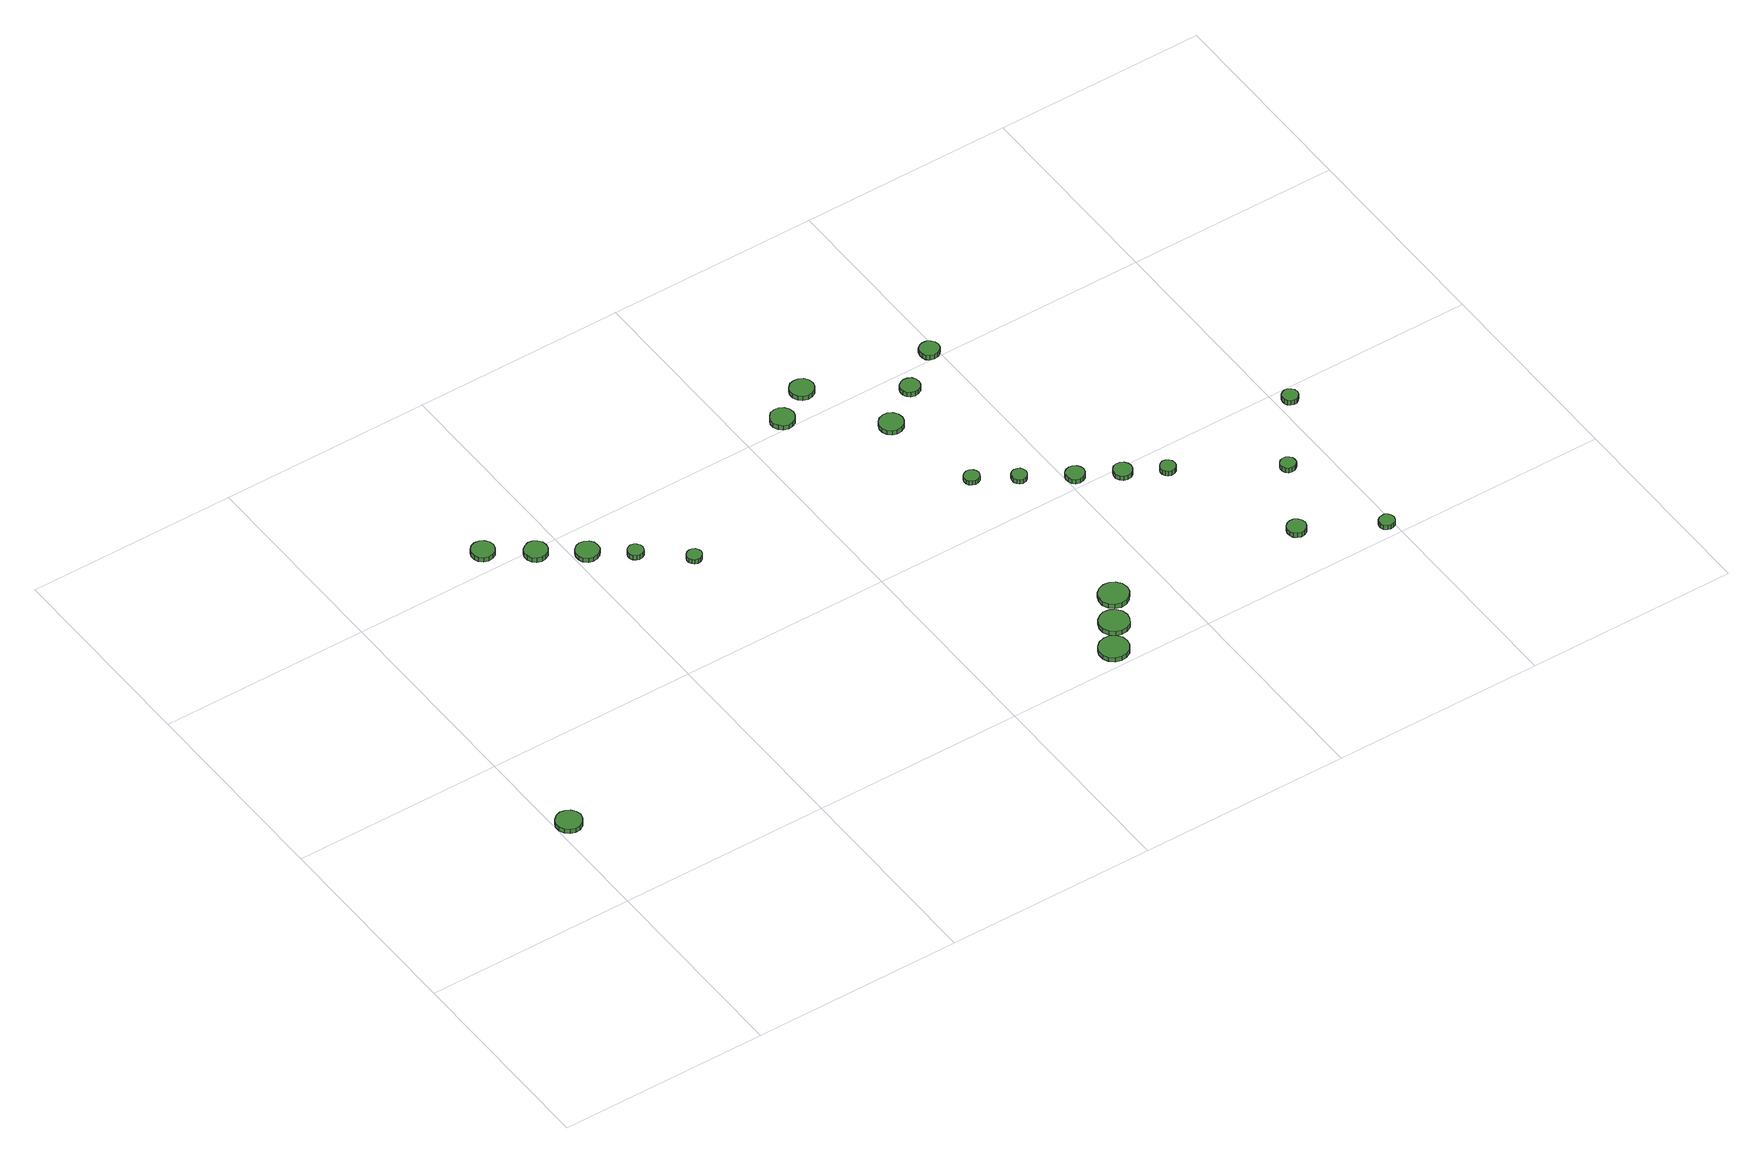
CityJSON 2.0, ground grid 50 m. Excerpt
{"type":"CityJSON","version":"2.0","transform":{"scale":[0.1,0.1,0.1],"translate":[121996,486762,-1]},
"CityObjects":{
"tree1":{"type":"SolitaryVegetationObject","attributes":{"function":"something"},"geometry":[{"type":"MultiSurface","lod":"1","boundaries":[[[0,1,2,3,4,5,6,7,8,9,10,11,12,13,14]],[[15,16,17,18,19,20,21,22,23,24,25,26,27,28,29]],[[0,29,28,1]],[[1,28,27,2]],[[2,27,26,3]],[[3,26,25,4]],[[4,25,24,5]],[[5,24,23,6]],[[6,23,22,7]],[[7,22,21,8]],[[8,21,20,9]],[[9,20,19,10]],[[10,19,18,11]],[[11,18,17,12]],[[12,17,16,13]],[[13,16,15,14]],[[14,15,29,0]]]}]},
"tree2":{"type":"SolitaryVegetationObject","attributes":{"function":"something"},"geometry":[{"type":"MultiSurface","lod":"1","boundaries":[[[30,31,32,33,34,35,36,37,38,39,40,41,42,43,44]],[[45,46,47,48,49,50,51,52,53,54,55,56,57,58,59]],[[30,59,58,31]],[[31,58,57,32]],[[32,57,56,33]],[[33,56,55,34]],[[34,55,54,35]],[[35,54,53,36]],[[36,53,52,37]],[[37,52,51,38]],[[38,51,50,39]],[[39,50,49,40]],[[40,49,48,41]],[[41,48,47,42]],[[42,47,46,43]],[[43,46,45,44]],[[44,45,59,30]]]}]},
"tree3":{"type":"SolitaryVegetationObject","attributes":{"function":"something"},"geometry":[{"type":"MultiSurface","lod":"1","boundaries":[[[60,61,62,63,64,65,66,67,68,69,70,71,72,73,74]],[[75,76,77,78,79,80,81,82,83,84,85,86,87,88,89]],[[60,89,88,61]],[[61,88,87,62]],[[62,87,86,63]],[[63,86,85,64]],[[64,85,84,65]],[[65,84,83,66]],[[66,83,82,67]],[[67,82,81,68]],[[68,81,80,69]],[[69,80,79,70]],[[70,79,78,71]],[[71,78,77,72]],[[72,77,76,73]],[[73,76,75,74]],[[74,75,89,60]]]}]},
"tree4":{"type":"SolitaryVegetationObject","attributes":{"function":"something"},"geometry":[{"type":"MultiSurface","lod":"1","boundaries":[[[90,91,92,93,94,95,96,97,98,99,100,101,102,103,104]],[[105,106,107,108,109,110,111,112,113,114,115,116,117,118,119]],[[90,119,118,91]],[[91,118,117,92]],[[92,117,116,93]],[[93,116,115,94]],[[94,115,114,95]],[[95,114,113,96]],[[96,113,112,97]],[[97,112,111,98]],[[98,111,110,99]],[[99,110,109,100]],[[100,109,108,101]],[[101,108,107,102]],[[102,107,106,103]],[[103,106,105,104]],[[104,105,119,90]]]}]},
"tree5":{"type":"SolitaryVegetationObject","attributes":{"function":"something"},"geometry":[{"type":"MultiSurface","lod":"1","boundaries":[[[120,121,122,123,124,125,126,127,128,129,130,131,132,133,134]],[[135,136,137,138,139,140,141,142,143,144,145,146,147,148,149]],[[120,149,148,121]],[[121,148,147,122]],[[122,147,146,123]],[[123,146,145,124]],[[124,145,144,125]],[[125,144,143,126]],[[126,143,142,127]],[[127,142,141,128]],[[128,141,140,129]],[[129,140,139,130]],[[130,139,138,131]],[[131,138,137,132]],[[132,137,136,133]],[[133,136,135,134]],[[134,135,149,120]]]}]},
"tree6":{"type":"SolitaryVegetationObject","attributes":{"function":"something"},"geometry":[{"type":"MultiSurface","lod":"1","boundaries":[[[150,151,152,153,154,155,156,157,158,159,160,161,162,163,164]],[[165,166,167,168,169,170,171,172,173,174,175,176,177,178,179]],[[150,179,178,151]],[[151,178,177,152]],[[152,177,176,153]],[[153,176,175,154]],[[154,175,174,155]],[[155,174,173,156]],[[156,173,172,157]],[[157,172,171,158]],[[158,171,170,159]],[[159,170,169,160]],[[160,169,168,161]],[[161,168,167,162]],[[162,167,166,163]],[[163,166,165,164]],[[164,165,179,150]]]}]},
"tree7":{"type":"SolitaryVegetationObject","attributes":{"function":"something"},"geometry":[{"type":"MultiSurface","lod":"1","boundaries":[[[180,181,182,183,184,185,186,187,188,189,190,191,192,193,194]],[[195,196,197,198,199,200,201,202,203,204,205,206,207,208,209]],[[180,209,208,181]],[[181,208,207,182]],[[182,207,206,183]],[[183,206,205,184]],[[184,205,204,185]],[[185,204,203,186]],[[186,203,202,187]],[[187,202,201,188]],[[188,201,200,189]],[[189,200,199,190]],[[190,199,198,191]],[[191,198,197,192]],[[192,197,196,193]],[[193,196,195,194]],[[194,195,209,180]]]}]},
"tree8":{"type":"SolitaryVegetationObject","attributes":{"function":"something"},"geometry":[{"type":"MultiSurface","lod":"1","boundaries":[[[210,211,212,213,214,215,216,217,218,219,220,221,222,223,224]],[[225,226,227,228,229,230,231,232,233,234,235,236,237,238,239]],[[210,239,238,211]],[[211,238,237,212]],[[212,237,236,213]],[[213,236,235,214]],[[214,235,234,215]],[[215,234,233,216]],[[216,233,232,217]],[[217,232,231,218]],[[218,231,230,219]],[[219,230,229,220]],[[220,229,228,221]],[[221,228,227,222]],[[222,227,226,223]],[[223,226,225,224]],[[224,225,239,210]]]}]},
"tree9":{"type":"SolitaryVegetationObject","attributes":{"function":"something"},"geometry":[{"type":"MultiSurface","lod":"1","boundaries":[[[240,241,242,243,244,245,246,247,248,249,250,251,252,253,254]],[[255,256,257,258,259,260,261,262,263,264,265,266,267,268,269]],[[240,269,268,241]],[[241,268,267,242]],[[242,267,266,243]],[[243,266,265,244]],[[244,265,264,245]],[[245,264,263,246]],[[246,263,262,247]],[[247,262,261,248]],[[248,261,260,249]],[[249,260,259,250]],[[250,259,258,251]],[[251,258,257,252]],[[252,257,256,253]],[[253,256,255,254]],[[254,255,269,240]]]}]},
"tree10":{"type":"SolitaryVegetationObject","attributes":{"function":"something"},"geometry":[{"type":"MultiSurface","lod":"1","boundaries":[[[270,271,272,273,274,275,276,277,278,279,280,281,282,283,284]],[[285,286,287,288,289,290,291,292,293,294,295,296,297,298,299]],[[270,299,298,271]],[[271,298,297,272]],[[272,297,296,273]],[[273,296,295,274]],[[274,295,294,275]],[[275,294,293,276]],[[276,293,292,277]],[[277,292,291,278]],[[278,291,290,279]],[[279,290,289,280]],[[280,289,288,281]],[[281,288,287,282]],[[282,287,286,283]],[[283,286,285,284]],[[284,285,299,270]]]}]},
"tree11":{"type":"SolitaryVegetationObject","attributes":{"function":"something"},"geometry":[{"type":"MultiSurface","lod":"1","boundaries":[[[300,301,302,303,304,305,306,307,308,309,310,311,312,313,314]],[[315,316,317,318,319,320,321,322,323,324,325,326,327,328,329]],[[300,329,328,301]],[[301,328,327,302]],[[302,327,326,303]],[[303,326,325,304]],[[304,325,324,305]],[[305,324,323,306]],[[306,323,322,307]],[[307,322,321,308]],[[308,321,320,309]],[[309,320,319,310]],[[310,319,318,311]],[[311,318,317,312]],[[312,317,316,313]],[[313,316,315,314]],[[314,315,329,300]]]}]},
"tree12":{"type":"SolitaryVegetationObject","attributes":{"function":"something"},"geometry":[{"type":"MultiSurface","lod":"1","boundaries":[[[330,331,332,333,334,335,336,337,338,339,340,341,342,343,344]],[[345,346,347,348,349,350,351,352,353,354,355,356,357,358,359]],[[330,359,358,331]],[[331,358,357,332]],[[332,357,356,333]],[[333,356,355,334]],[[334,355,354,335]],[[335,354,353,336]],[[336,353,352,337]],[[337,352,351,338]],[[338,351,350,339]],[[339,350,349,340]],[[340,349,348,341]],[[341,348,347,342]],[[342,347,346,343]],[[343,346,345,344]],[[344,345,359,330]]]}]},
"tree13":{"type":"SolitaryVegetationObject","attributes":{"function":"something"},"geometry":[{"type":"MultiSurface","lod":"1","boundaries":[[[360,361,362,363,364,365,366,367,368,369,370,371,372,373,374]],[[375,376,377,378,379,380,381,382,383,384,385,386,387,388,389]],[[360,389,388,361]],[[361,388,387,362]],[[362,387,386,363]],[[363,386,385,364]],[[364,385,384,365]],[[365,384,383,366]],[[366,383,382,367]],[[367,382,381,368]],[[368,381,380,369]],[[369,380,379,370]],[[370,379,378,371]],[[371,378,377,372]],[[372,377,376,373]],[[373,376,375,374]],[[374,375,389,360]]]}]},
"tree14":{"type":"SolitaryVegetationObject","attributes":{"function":"something"},"geometry":[{"type":"MultiSurface","lod":"1","boundaries":[[[390,391,392,393,394,395,396,397,398,399,400,401,402,403,404]],[[405,406,407,408,409,410,411,412,413,414,415,416,417,418,419]],[[390,419,418,391]],[[391,418,417,392]],[[392,417,416,393]],[[393,416,415,394]],[[394,415,414,395]],[[395,414,413,396]],[[396,413,412,397]],[[397,412,411,398]],[[398,411,410,399]],[[399,410,409,400]],[[400,409,408,401]],[[401,408,407,402]],[[402,407,406,403]],[[403,406,405,404]],[[404,405,419,390]]]}]},
"tree15":{"type":"SolitaryVegetationObject","attributes":{"function":"something"},"geometry":[{"type":"MultiSurface","lod":"1","boundaries":[[[420,421,422,423,424,425,426,427,428,429,430,431,432,433,434]],[[435,436,437,438,439,440,441,442,443,444,445,446,447,448,449]],[[420,449,448,421]],[[421,448,447,422]],[[422,447,446,423]],[[423,446,445,424]],[[424,445,444,425]],[[425,444,443,426]],[[426,443,442,427]],[[427,442,441,428]],[[428,441,440,429]],[[429,440,439,430]],[[430,439,438,431]],[[431,438,437,432]],[[432,437,436,433]],[[433,436,435,434]],[[434,435,449,420]]]}]},
"tree16":{"type":"SolitaryVegetationObject","attributes":{"function":"something"},"geometry":[{"type":"MultiSurface","lod":"1","boundaries":[[[450,451,452,453,454,455,456,457,458,459,460,461,462,463,464]],[[465,466,467,468,469,470,471,472,473,474,475,476,477,478,479]],[[450,479,478,451]],[[451,478,477,452]],[[452,477,476,453]],[[453,476,475,454]],[[454,475,474,455]],[[455,474,473,456]],[[456,473,472,457]],[[457,472,471,458]],[[458,471,470,459]],[[459,470,469,460]],[[460,469,468,461]],[[461,468,467,462]],[[462,467,466,463]],[[463,466,465,464]],[[464,465,479,450]]]}]},
"tree17":{"type":"SolitaryVegetationObject","attributes":{"function":"something"},"geometry":[{"type":"MultiSurface","lod":"1","boundaries":[[[480,481,482,483,484,485,486,487,488,489,490,491,492,493,494]],[[495,496,497,498,499,500,501,502,503,504,505,506,507,508,509]],[[480,509,508,481]],[[481,508,507,482]],[[482,507,506,483]],[[483,506,505,484]],[[484,505,504,485]],[[485,504,503,486]],[[486,503,502,487]],[[487,502,501,488]],[[488,501,500,489]],[[489,500,499,490]],[[490,499,498,491]],[[491,498,497,492]],[[492,497,496,493]],[[493,496,495,494]],[[494,495,509,480]]]}]},
"tree18":{"type":"SolitaryVegetationObject","attributes":{"function":"something"},"geometry":[{"type":"MultiSurface","lod":"1","boundaries":[[[510,511,512,513,514,515,516,517,518,519,520,521,522,523,524]],[[525,526,527,528,529,530,531,532,533,534,535,536,537,538,539]],[[510,539,538,511]],[[511,538,537,512]],[[512,537,536,513]],[[513,536,535,514]],[[514,535,534,515]],[[515,534,533,516]],[[516,533,532,517]],[[517,532,531,518]],[[518,531,530,519]],[[519,530,529,520]],[[520,529,528,521]],[[521,528,527,522]],[[522,527,526,523]],[[523,526,525,524]],[[524,525,539,510]]]}]},
"tree19":{"type":"SolitaryVegetationObject","attributes":{"function":"something"},"geometry":[{"type":"MultiSurface","lod":"1","boundaries":[[[540,541,542,543,544,545,546,547,548,549,550,551,552,553,554]],[[555,556,557,558,559,560,561,562,563,564,565,566,567,568,569]],[[540,569,568,541]],[[541,568,567,542]],[[542,567,566,543]],[[543,566,565,544]],[[544,565,564,545]],[[545,564,563,546]],[[546,563,562,547]],[[547,562,561,548]],[[548,561,560,549]],[[549,560,559,550]],[[550,559,558,551]],[[551,558,557,552]],[[552,557,556,553]],[[553,556,555,554]],[[554,555,569,540]]]}]},
"tree20":{"type":"SolitaryVegetationObject","attributes":{"function":"something"},"geometry":[{"type":"MultiSurface","lod":"1","boundaries":[[[570,571,572,573,574,575,576,577,578,579,580,581,582,583,584]],[[585,586,587,588,589,590,591,592,593,594,595,596,597,598,599]],[[570,599,598,571]],[[571,598,597,572]],[[572,597,596,573]],[[573,596,595,574]],[[574,595,594,575]],[[575,594,593,576]],[[576,593,592,577]],[[577,592,591,578]],[[578,591,590,579]],[[579,590,589,580]],[[580,589,588,581]],[[581,588,587,582]],[[582,587,586,583]],[[583,586,585,584]],[[584,585,599,570]]]}]},
"tree21":{"type":"SolitaryVegetationObject","attributes":{"function":"something"},"geometry":[{"type":"MultiSurface","lod":"1","boundaries":[[[600,601,602,603,604,605,606,607,608,609,610,611,612,613,614]],[[615,616,617,618,619,620,621,622,623,624,625,626,627,628,629]],[[600,629,628,601]],[[601,628,627,602]],[[602,627,626,603]],[[603,626,625,604]],[[604,625,624,605]],[[605,624,623,606]],[[606,623,622,607]],[[607,622,621,608]],[[608,621,620,609]],[[609,620,619,610]],[[610,619,618,611]],[[611,618,617,612]],[[612,617,616,613]],[[613,616,615,614]],[[614,615,629,600]]]}]},
"tree22":{"type":"SolitaryVegetationObject","attributes":{"function":"something"},"geometry":[{"type":"MultiSurface","lod":"1","boundaries":[[[630,631,632,633,634,635,636,637,638,639,640,641,642,643,644]],[[645,646,647,648,649,650,651,652,653,654,655,656,657,658,659]],[[630,659,658,631]],[[631,658,657,632]],[[632,657,656,633]],[[633,656,655,634]],[[634,655,654,635]],[[635,654,653,636]],[[636,653,652,637]],[[637,652,651,638]],[[638,651,650,639]],[[639,650,649,640]],[[640,649,648,641]],[[641,648,647,642]],[[642,647,646,643]],[[643,646,645,644]],[[644,645,659,630]]]}]},
"tree23":{"type":"SolitaryVegetationObject","attributes":{"function":"something"},"geometry":[{"type":"MultiSurface","lod":"1","boundaries":[[[660,661,662,663,664,665,666,667,668,669,670,671,672,673,674]],[[675,676,677,678,679,680,681,682,683,684,685,686,687,688,689]],[[660,689,688,661]],[[661,688,687,662]],[[662,687,686,663]],[[663,686,685,664]],[[664,685,684,665]],[[665,684,683,666]],[[666,683,682,667]],[[667,682,681,668]],[[668,681,680,669]],[[669,680,679,670]],[[670,679,678,671]],[[671,678,677,672]],[[672,677,676,673]],[[673,676,675,674]],[[674,675,689,660]]]}]}
},
"vertices":[
[62,266,19],[59,278,19],[52,288,19],[41,294,19],[29,296,19],[17,292,19],[7,283,19],[2,272,19],[2,259,19],[7,248,19],[17,240,19],[29,236,19],[41,237,19],[52,243,19],[59,253,19],[59,253,7],[52,243,7],[41,237,7],[29,236,7],[17,240,7],[7,248,7],[2,259,7],[2,272,7],[7,283,7],[17,292,7],[29,296,7],[41,294,7],[52,288,7],[59,278,7],[62,266,7],
[369,1041,32],[367,1052,32],[360,1061,32],[350,1067,32],[339,1068,32],[329,1065,32],[320,1057,32],[316,1047,32],[316,1036,32],[320,1026,32],[329,1018,32],[339,1015,32],[350,1016,32],[360,1021,32],[367,1030,32],[367,1030,20],[360,1021,20],[350,1016,20],[339,1015,20],[329,1018,20],[320,1026,20],[316,1036,20],[316,1047,20],[320,1057,20],[329,1065,20],[339,1068,20],[350,1067,20],[360,1061,20],[367,1052,20],[369,1041,20],
[461,976,33],[459,987,33],[452,996,33],[443,1002,33],[432,1003,33],[421,999,33],[413,992,33],[408,982,33],[408,971,33],[413,960,33],[421,953,33],[432,949,33],[443,951,33],[452,956,33],[459,965,33],[459,965,20],[452,956,20],[443,951,20],[432,949,20],[421,953,20],[413,960,20],[408,971,20],[408,982,20],[413,992,20],[421,999,20],[432,1003,20],[443,1002,20],[452,996,20],[459,987,20],[461,976,20],
[552,914,32],[550,925,32],[543,934,32],[533,940,32],[522,941,32],[512,938,32],[503,930,32],[499,920,32],[499,909,32],[503,899,32],[512,891,32],[522,888,32],[533,889,32],[543,894,32],[550,903,32],[550,903,20],[543,894,20],[533,889,20],[522,888,20],[512,891,20],[503,899,20],[499,909,20],[499,920,20],[503,930,20],[512,938,20],[522,941,20],[533,940,20],[543,934,20],[550,925,20],[552,914,20],
[628,856,32],[626,863,32],[622,869,32],[616,873,32],[608,874,32],[601,872,32],[595,867,32],[592,860,32],[592,852,32],[595,845,32],[601,840,32],[608,838,32],[616,839,32],[622,842,32],[626,849,32],[626,849,19],[622,842,19],[616,839,19],[608,838,19],[601,840,19],[595,845,19],[592,852,19],[592,860,19],[595,867,19],[601,872,19],[608,874,19],[616,873,19],[622,869,19],[626,863,19],[628,856,19],
[722,773,33],[720,780,33],[716,786,33],[709,790,33],[702,790,33],[695,788,33],[690,783,33],[687,777,33],[687,769,33],[690,763,33],[695,758,33],[702,756,33],[709,756,33],[716,760,33],[720,766,33],[720,766,21],[716,760,21],[709,756,21],[702,756,21],[695,758,21],[690,763,21],[687,769,21],[687,777,21],[690,783,21],[695,788,21],[702,790,21],[709,790,21],[716,786,21],[720,780,21],[722,773,21],
[1317,37,29],[1314,51,29],[1305,63,29],[1293,70,29],[1279,71,29],[1265,67,29],[1254,57,29],[1248,44,29],[1248,30,29],[1254,17,29],[1265,7,29],[1279,3,29],[1293,4,29],[1305,11,29],[1314,23,29],[1314,23,17],[1305,11,17],[1293,4,17],[1279,3,17],[1265,7,17],[1254,17,17],[1248,30,17],[1248,44,17],[1254,57,17],[1265,67,17],[1279,71,17],[1293,70,17],[1305,63,17],[1314,51,17],[1317,37,17],
[1361,101,31],[1358,115,31],[1350,127,31],[1338,134,31],[1323,136,31],[1310,131,31],[1299,122,31],[1293,108,31],[1293,94,31],[1299,81,31],[1310,71,31],[1323,67,31],[1338,68,31],[1350,75,31],[1358,87,31],[1358,87,19],[1350,75,19],[1338,68,19],[1323,67,19],[1310,71,19],[1299,81,19],[1293,94,19],[1293,108,19],[1299,122,19],[1310,131,19],[1323,136,19],[1338,134,19],[1350,127,19],[1358,115,19],[1361,101,19],
[1125,1014,33],[1123,1025,33],[1116,1035,33],[1106,1041,33],[1094,1042,33],[1083,1038,33],[1075,1030,33],[1070,1020,33],[1070,1008,33],[1075,998,33],[1083,990,33],[1094,986,33],[1106,987,33],[1116,993,33],[1123,1003,33],[1123,1003,20],[1116,993,20],[1106,987,20],[1094,986,20],[1083,990,20],[1075,998,20],[1070,1008,20],[1070,1020,20],[1075,1030,20],[1083,1038,20],[1094,1042,20],[1106,1041,20],[1116,1035,20],[1123,1025,20],[1125,1014,20],
[1407,169,33],[1404,183,33],[1395,195,33],[1383,202,33],[1369,203,33],[1355,199,33],[1344,189,33],[1338,176,33],[1338,162,33],[1344,148,33],[1355,139,33],[1369,134,33],[1383,136,33],[1395,143,33],[1404,155,33],[1404,155,21],[1395,143,21],[1383,136,21],[1369,134,21],[1355,139,21],[1344,148,21],[1338,162,21],[1338,176,21],[1344,189,21],[1355,199,21],[1369,203,21],[1383,202,21],[1395,195,21],[1404,183,21],[1407,169,21],
[1211,1066,31],[1209,1077,31],[1202,1086,31],[1192,1092,31],[1181,1093,31],[1169,1090,31],[1161,1082,31],[1156,1072,31],[1156,1060,31],[1161,1049,31],[1169,1042,31],[1181,1038,31],[1192,1039,31],[1202,1045,31],[1209,1054,31],[1209,1054,19],[1202,1045,19],[1192,1039,19],[1181,1038,19],[1169,1042,19],[1161,1049,19],[1156,1060,19],[1156,1072,19],[1161,1082,19],[1169,1090,19],[1181,1093,19],[1192,1092,19],[1202,1086,19],[1209,1077,19],[1211,1066,19],
[1343,633,38],[1341,640,38],[1337,646,38],[1330,650,38],[1323,651,38],[1316,649,38],[1310,644,38],[1307,637,38],[1307,629,38],[1310,623,38],[1316,618,38],[1323,615,38],[1330,616,38],[1337,620,38],[1341,626,38],[1341,626,26],[1337,620,26],[1330,616,26],[1323,615,26],[1316,618,26],[1310,623,26],[1307,629,26],[1307,637,26],[1310,644,26],[1316,649,26],[1323,651,26],[1330,650,26],[1337,646,26],[1341,640,26],[1343,633,26],
[1306,868,35],[1304,880,35],[1297,889,35],[1287,895,35],[1275,896,35],[1264,892,35],[1256,885,35],[1251,874,35],[1251,862,35],[1256,852,35],[1264,844,35],[1275,840,35],[1287,842,35],[1297,847,35],[1304,857,35],[1304,857,23],[1297,847,23],[1287,842,23],[1275,840,23],[1264,844,23],[1256,852,23],[1251,862,23],[1251,874,23],[1256,885,23],[1264,892,23],[1275,896,23],[1287,895,23],[1297,889,23],[1304,880,23],[1306,868,23],
[1429,580,37],[1427,587,37],[1423,594,37],[1417,597,37],[1409,598,37],[1402,596,37],[1397,591,37],[1394,584,37],[1394,576,37],[1397,570,37],[1402,565,37],[1409,562,37],[1417,563,37],[1423,567,37],[1427,573,37],[1427,573,25],[1423,567,25],[1417,563,25],[1409,562,25],[1402,565,25],[1397,570,25],[1394,576,25],[1394,584,25],[1397,591,25],[1402,596,25],[1409,598,25],[1417,597,25],[1423,594,25],[1427,587,25],[1429,580,25],
[1398,939,34],[1396,948,34],[1391,956,34],[1382,960,34],[1373,961,34],[1364,958,34],[1357,952,34],[1353,943,34],[1353,934,34],[1357,925,34],[1364,919,34],[1373,916,34],[1382,917,34],[1391,922,34],[1396,929,34],[1396,929,21],[1391,922,21],[1382,917,21],[1373,916,21],[1364,919,21],[1357,925,21],[1353,934,21],[1353,943,21],[1357,952,21],[1364,958,21],[1373,961,21],[1382,960,21],[1391,956,21],[1396,948,21],[1398,939,21],
[1534,517,36],[1532,526,36],[1527,533,36],[1519,538,36],[1510,539,36],[1501,536,36],[1494,530,36],[1491,522,36],[1491,513,36],[1494,504,36],[1501,498,36],[1510,495,36],[1519,496,36],[1527,501,36],[1532,508,36],[1532,508,24],[1527,501,24],[1519,496,24],[1510,495,24],[1501,498,24],[1494,504,24],[1491,513,24],[1491,522,24],[1494,530,24],[1501,536,24],[1510,539,24],[1519,538,24],[1527,533,24],[1532,526,24],[1534,517,24],
[1624,469,35],[1622,478,35],[1617,485,35],[1609,490,35],[1600,491,35],[1591,488,35],[1585,482,35],[1581,473,35],[1581,464,35],[1585,456,35],[1591,450,35],[1600,447,35],[1609,448,35],[1617,453,35],[1622,460,35],[1622,460,23],[1617,453,23],[1609,448,23],[1600,447,23],[1591,450,23],[1585,456,23],[1581,464,23],[1581,473,23],[1585,482,23],[1591,488,23],[1600,491,23],[1609,490,23],[1617,485,23],[1622,478,23],[1624,469,23],
[1497,1009,33],[1495,1019,33],[1489,1026,33],[1481,1031,33],[1471,1032,33],[1462,1029,33],[1455,1023,33],[1452,1014,33],[1452,1005,33],[1455,996,33],[1462,990,33],[1471,987,33],[1481,988,33],[1489,992,33],[1495,1000,33],[1495,1000,20],[1489,992,20],[1481,988,20],[1471,987,20],[1462,990,20],[1455,996,20],[1452,1005,20],[1452,1014,20],[1455,1023,20],[1462,1029,20],[1471,1032,20],[1481,1031,20],[1489,1026,20],[1495,1019,20],[1497,1009,20],
[1705,424,35],[1704,431,35],[1699,437,35],[1693,441,35],[1685,442,35],[1678,439,35],[1673,434,35],[1670,427,35],[1670,420,35],[1673,413,35],[1678,408,35],[1685,406,35],[1693,407,35],[1699,410,35],[1704,416,35],[1704,416,22],[1699,410,22],[1693,407,22],[1685,406,22],[1678,408,22],[1673,413,22],[1670,420,22],[1670,427,22],[1673,434,22],[1678,439,22],[1685,442,22],[1693,441,22],[1699,437,22],[1704,431,22],[1705,424,22],
[1831,117,34],[1829,126,34],[1824,133,34],[1816,138,34],[1807,139,34],[1798,136,34],[1791,130,34],[1788,121,34],[1788,112,34],[1791,104,34],[1798,98,34],[1807,95,34],[1816,96,34],[1824,101,34],[1829,108,34],[1829,108,21],[1824,101,21],[1816,96,21],[1807,95,21],[1798,98,21],[1791,104,21],[1788,112,21],[1788,121,21],[1791,130,21],[1798,136,21],[1807,139,21],[1816,138,21],[1824,133,21],[1829,126,21],[1831,117,21],
[1997,25,33],[1995,32,33],[1991,38,33],[1984,42,33],[1977,42,33],[1970,40,33],[1964,35,33],[1961,28,33],[1961,21,33],[1964,14,33],[1970,9,33],[1977,7,33],[1984,8,33],[1991,11,33],[1995,17,33],[1995,17,21],[1991,11,21],[1984,8,21],[1977,7,21],[1970,9,21],[1964,14,21],[1961,21,21],[1961,28,21],[1964,35,21],[1970,40,21],[1977,42,21],[1984,42,21],[1991,38,21],[1995,32,21],[1997,25,21],
[1922,288,34],[1921,295,34],[1916,301,34],[1910,305,34],[1902,305,34],[1895,303,34],[1890,298,34],[1887,291,34],[1887,284,34],[1890,277,34],[1895,272,34],[1902,270,34],[1910,271,34],[1916,274,34],[1921,280,34],[1921,280,21],[1916,274,21],[1910,271,21],[1902,270,21],[1895,272,21],[1890,277,21],[1887,284,21],[1887,291,21],[1890,298,21],[1895,303,21],[1902,305,21],[1910,305,21],[1916,301,21],[1921,295,21],[1922,288,21],
[2045,457,33],[2043,465,33],[2038,471,33],[2032,475,33],[2024,476,33],[2017,473,33],[2011,468,33],[2008,461,33],[2008,453,33],[2011,446,33],[2017,441,33],[2024,439,33],[2032,439,33],[2038,443,33],[2043,449,33],[2043,449,20],[2038,443,20],[2032,439,20],[2024,439,20],[2017,441,20],[2011,446,20],[2008,453,20],[2008,461,20],[2011,468,20],[2017,473,20],[2024,476,20],[2032,475,20],[2038,471,20],[2043,465,20],[2045,457,20]
]}
